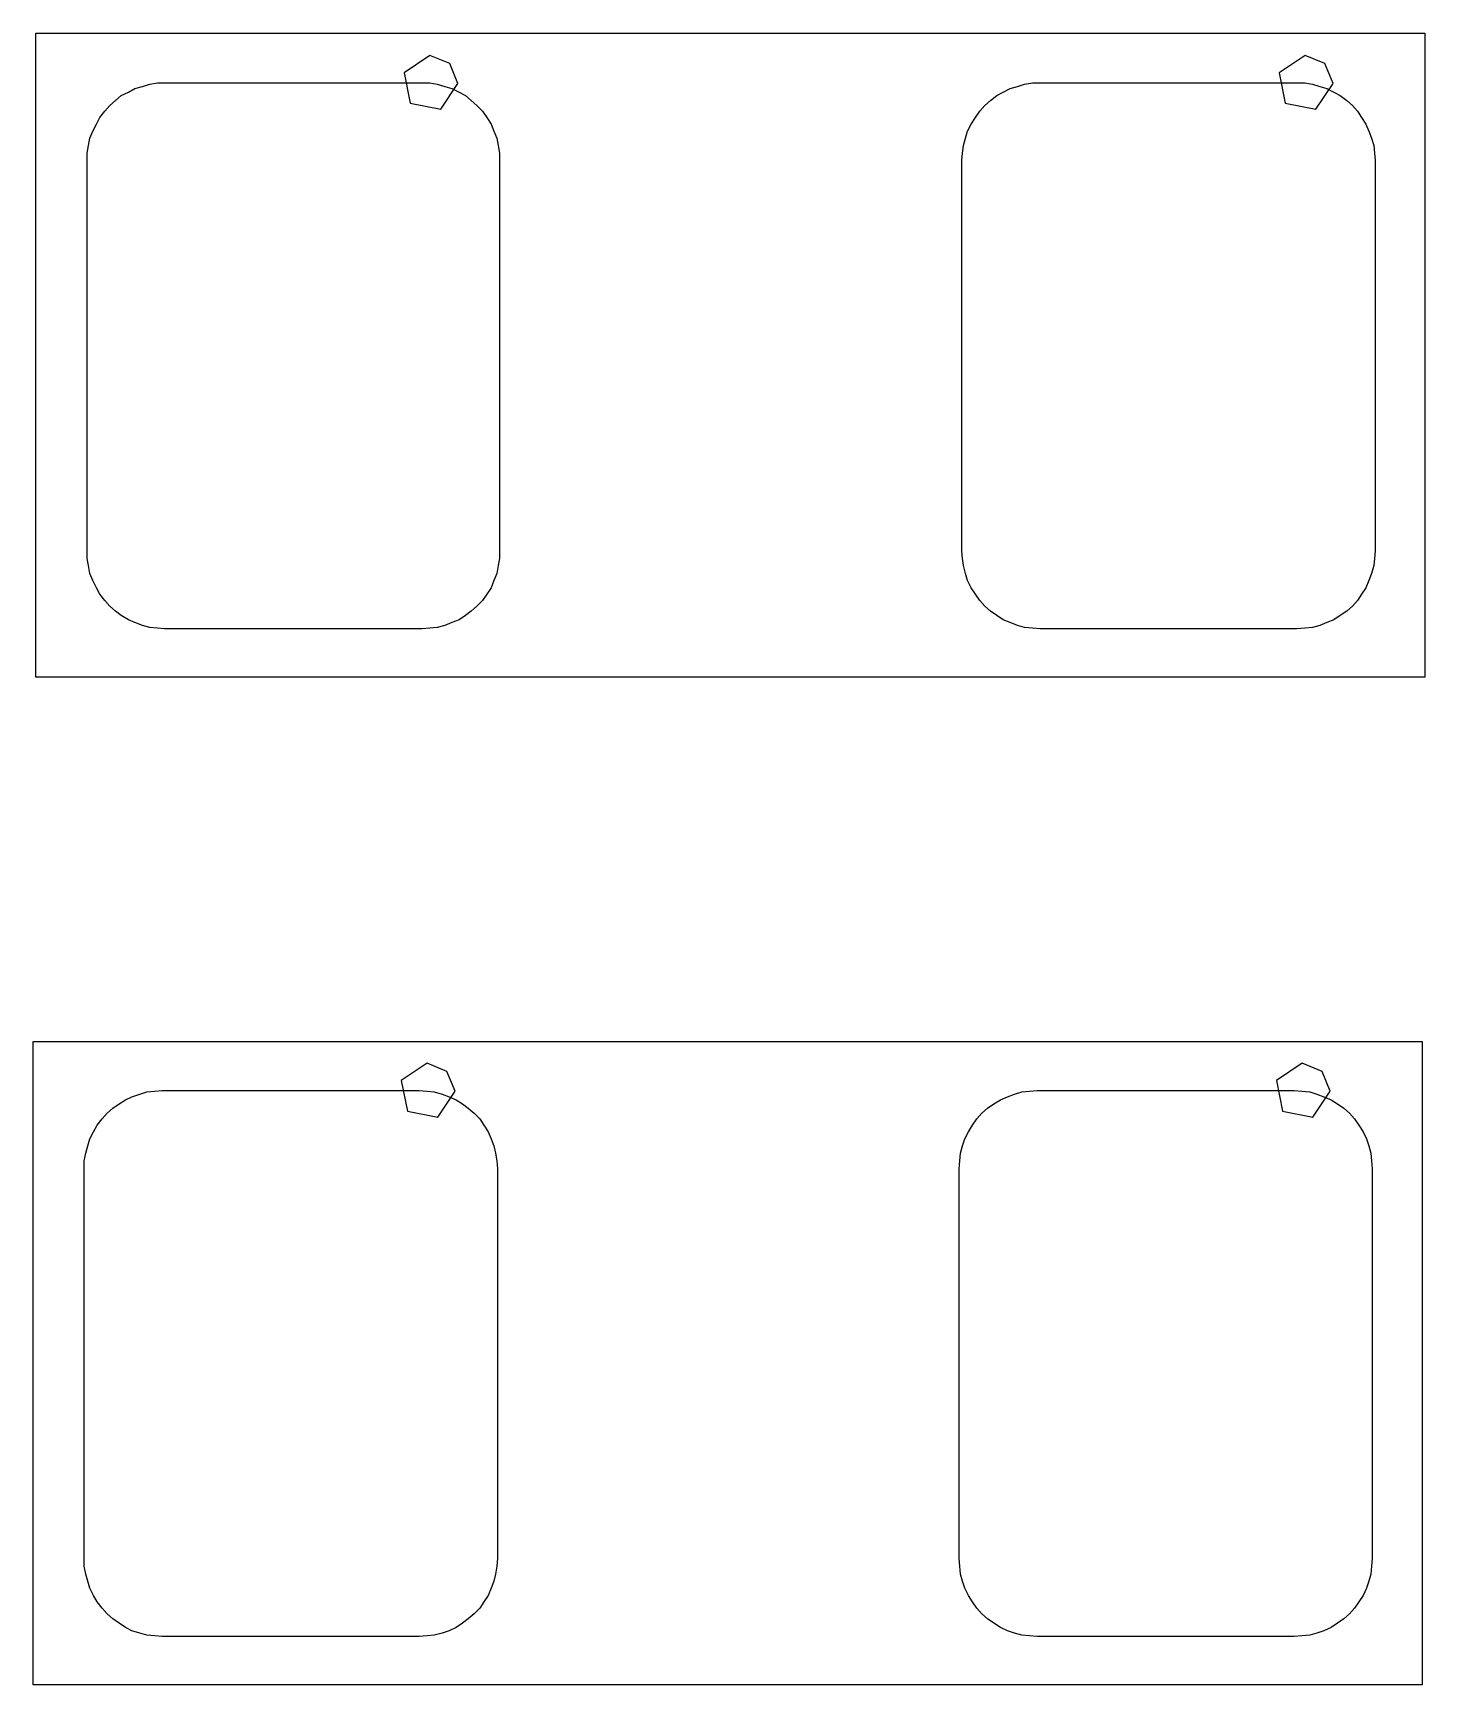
# Model space of a CAD drawing. Extents: x 114 to 258, y 8 to 198.
# Drawn here: x 221.79 to 226.76, y 103.17 to 109.07 of the extents above; entities that cross this region are included whole.
import ezdxf

# ---------------------------------------------------------------- set-up
doc = ezdxf.new("R2010")
doc.units = 0

msp = doc.modelspace()

# ---------------------------------------------------------------- linework, layer by layer
at = {"layer": 'Layer 1', "color": 7}
for points in [[(221.79788, 106.7687), (221.79788, 109.06994)], [(221.79788, 109.06994), (226.7585, 109.06994)], [(226.7585, 109.06994), (226.7585, 106.7687)], [(223.205294, 108.989854), (223.112906, 108.928122), (223.134583, 108.819143), (223.243562, 108.797466), (223.305294, 108.889854), (223.276005, 108.960565), (223.205294, 108.989854), (223.205294, 108.989854)], [(226.330256, 108.989854), (226.237868, 108.928122), (226.259545, 108.819143), (226.368524, 108.797466), (226.430256, 108.889854), (226.400967, 108.960565), (226.330256, 108.989854), (226.330256, 108.989854)], [(222.12808, 108.85912), (222.15094, 108.87182)], [(222.15094, 108.87182), (222.17888, 108.87944)], [(222.17888, 108.87944), (222.20428, 108.88706)], [(222.20428, 108.88706), (222.23222, 108.89214)], [(222.23222, 108.89214), (222.25762, 108.89214)], [(222.25762, 108.89214), (223.1771, 108.89214)], [(223.1771, 108.89214), (223.20504, 108.89214)], [(223.20504, 108.89214), (223.23044, 108.88706)], [(223.23044, 108.88706), (223.25838, 108.87944)], [(223.25838, 108.87944), (223.28378, 108.87182)], [(223.28378, 108.87182), (223.30918, 108.85912)], [(225.25228, 108.85912), (225.27768, 108.87182)], [(225.27768, 108.87182), (225.30308, 108.87944)], [(225.30308, 108.87944), (225.32848, 108.88706)], [(225.32848, 108.88706), (225.35642, 108.89214)], [(225.35642, 108.89214), (225.38436, 108.89214)], [(225.38436, 108.89214), (226.3013, 108.89214)], [(226.3013, 108.89214), (226.32924, 108.89214)], [(226.32924, 108.89214), (226.35718, 108.88706)], [(226.35718, 108.88706), (226.38258, 108.87944)], [(226.38258, 108.87944), (226.40798, 108.87182)], [(226.40798, 108.87182), (226.43338, 108.85912)], [(222.04426, 108.79054), (222.06204, 108.81086)], [(222.06204, 108.81086), (222.08236, 108.82864)], [(222.08236, 108.82864), (222.10268, 108.84642)], [(222.10268, 108.84642), (222.12808, 108.85912)], [(223.30918, 108.85912), (223.33204, 108.84642)], [(223.33204, 108.84642), (223.35236, 108.82864)], [(223.35236, 108.82864), (223.37268, 108.81086)], [(223.37268, 108.81086), (223.393, 108.79054)], [(225.16846, 108.79054), (225.18624, 108.81086)], [(225.18624, 108.81086), (225.20656, 108.82864)], [(225.20656, 108.82864), (225.22942, 108.84642)], [(225.22942, 108.84642), (225.25228, 108.85912)], [(226.43338, 108.85912), (226.45624, 108.84642)], [(226.45624, 108.84642), (226.4791, 108.82864)], [(226.4791, 108.82864), (226.49942, 108.81086)], [(226.49942, 108.81086), (226.5172, 108.79054)], [(222.00108, 108.71942), (222.01378, 108.74482)], [(222.01378, 108.74482), (222.02648, 108.76768)], [(222.02648, 108.76768), (222.04426, 108.79054)], [(223.393, 108.79054), (223.40824, 108.76768)], [(223.40824, 108.76768), (223.42348, 108.74482)], [(223.42348, 108.74482), (223.43364, 108.71942)], [(225.12528, 108.71942), (225.13798, 108.74482)], [(225.13798, 108.74482), (225.15322, 108.76768)], [(225.15322, 108.76768), (225.16846, 108.79054)], [(226.5172, 108.79054), (226.53244, 108.76768)], [(226.53244, 108.76768), (226.54768, 108.74482)], [(226.54768, 108.74482), (226.55784, 108.71942)], [(221.98584, 108.66862), (221.99092, 108.69402)], [(221.99092, 108.69402), (222.00108, 108.71942)], [(223.43364, 108.71942), (223.4438, 108.69402)], [(223.4438, 108.69402), (223.44888, 108.66862)], [(225.11004, 108.66862), (225.11766, 108.69402)], [(225.11766, 108.69402), (225.12528, 108.71942)], [(226.55784, 108.71942), (226.568, 108.69402)], [(226.568, 108.69402), (226.57562, 108.66862)], [(221.98076, 108.64068), (221.98584, 108.66862)], [(221.98076, 108.61528), (221.98076, 108.64068)], [(223.44888, 108.66862), (223.45396, 108.64068)], [(223.45396, 108.64068), (223.45396, 108.61528)], [(225.10496, 108.61528), (225.1075, 108.64068)], [(225.1075, 108.64068), (225.11004, 108.66862)], [(226.57562, 108.66862), (226.57816, 108.64068)], [(226.57816, 108.64068), (226.5807, 108.61528)], [(221.98076, 107.22082), (221.98076, 108.61528)], [(223.45396, 108.61528), (223.45396, 107.22082)], [(225.10496, 107.22082), (225.10496, 108.61528)], [(226.5807, 108.61528), (226.5807, 107.22082)], [(221.98076, 107.19288), (221.98076, 107.22082)], [(223.45396, 107.22082), (223.45396, 107.19288)], [(225.1075, 107.19288), (225.10496, 107.22082)], [(226.5807, 107.22082), (226.57816, 107.19288)], [(221.98584, 107.16748), (221.98076, 107.19288)], [(221.99092, 107.13954), (221.98584, 107.16748)], [(223.44888, 107.16748), (223.4438, 107.13954)], [(223.45396, 107.19288), (223.44888, 107.16748)], [(225.11004, 107.16748), (225.1075, 107.19288)], [(225.11766, 107.13954), (225.11004, 107.16748)], [(226.57562, 107.16748), (226.568, 107.13954)], [(226.57816, 107.19288), (226.57562, 107.16748)], [(222.00108, 107.11414), (221.99092, 107.13954)], [(222.01378, 107.08874), (222.00108, 107.11414)], [(223.43364, 107.11414), (223.42348, 107.08874)], [(223.4438, 107.13954), (223.43364, 107.11414)], [(225.12528, 107.11414), (225.11766, 107.13954)], [(225.13798, 107.08874), (225.12528, 107.11414)], [(226.55784, 107.11414), (226.54768, 107.08874)], [(226.568, 107.13954), (226.55784, 107.11414)], [(222.02648, 107.06588), (222.01378, 107.08874)], [(222.04426, 107.04302), (222.02648, 107.06588)], [(222.06204, 107.0227), (222.04426, 107.04302)], [(223.393, 107.04302), (223.37268, 107.0227)], [(223.40824, 107.06588), (223.393, 107.04302)], [(223.42348, 107.08874), (223.40824, 107.06588)], [(225.15322, 107.06588), (225.13798, 107.08874)], [(225.16846, 107.04302), (225.15322, 107.06588)], [(225.18624, 107.0227), (225.16846, 107.04302)], [(226.5172, 107.04302), (226.49942, 107.0227)], [(226.53244, 107.06588), (226.5172, 107.04302)], [(226.54768, 107.08874), (226.53244, 107.06588)], [(222.08236, 107.00492), (222.06204, 107.0227)], [(222.10268, 106.98968), (222.08236, 107.00492)], [(222.12808, 106.97444), (222.10268, 106.98968)], [(223.33204, 106.98968), (223.30918, 106.97444)], [(223.35236, 107.00492), (223.33204, 106.98968)], [(223.37268, 107.0227), (223.35236, 107.00492)], [(225.20656, 107.00492), (225.18624, 107.0227)], [(225.22942, 106.98968), (225.20656, 107.00492)], [(225.25228, 106.97444), (225.22942, 106.98968)], [(226.45624, 106.98968), (226.43338, 106.97444)], [(226.4791, 107.00492), (226.45624, 106.98968)], [(226.49942, 107.0227), (226.4791, 107.00492)], [(222.15094, 106.96428), (222.12808, 106.97444)], [(222.17888, 106.95412), (222.15094, 106.96428)], [(222.20428, 106.9465), (222.17888, 106.95412)], [(222.23222, 106.94396), (222.20428, 106.9465)], [(222.25762, 106.94142), (222.23222, 106.94396)], [(223.1771, 106.94142), (222.25762, 106.94142)], [(223.20504, 106.94396), (223.1771, 106.94142)], [(223.23044, 106.9465), (223.20504, 106.94396)], [(223.25838, 106.95412), (223.23044, 106.9465)], [(223.28378, 106.96428), (223.25838, 106.95412)], [(223.30918, 106.97444), (223.28378, 106.96428)], [(225.27768, 106.96428), (225.25228, 106.97444)], [(225.30308, 106.95412), (225.27768, 106.96428)], [(225.32848, 106.9465), (225.30308, 106.95412)], [(225.35642, 106.94396), (225.32848, 106.9465)], [(225.38436, 106.94142), (225.35642, 106.94396)], [(226.3013, 106.94142), (225.38436, 106.94142)], [(226.32924, 106.94396), (226.3013, 106.94142)], [(226.35718, 106.9465), (226.32924, 106.94396)], [(226.38258, 106.95412), (226.35718, 106.9465)], [(226.40798, 106.96428), (226.38258, 106.95412)], [(226.43338, 106.97444), (226.40798, 106.96428)], [(226.7585, 106.7687), (221.79788, 106.7687)], [(221.78772, 105.46822), (226.74834, 105.46822)], [(221.78772, 103.16952), (221.78772, 105.46822)], [(226.74834, 105.46822), (226.74834, 103.16952)], [(223.195134, 105.389912), (223.102746, 105.32818), (223.124423, 105.219201), (223.233402, 105.197524), (223.295134, 105.289912), (223.265845, 105.360623), (223.195134, 105.389912), (223.195134, 105.389912)], [(226.32035, 105.389912), (226.227962, 105.32818), (226.249639, 105.219201), (226.358618, 105.197524), (226.42035, 105.289912), (226.391061, 105.360623), (226.32035, 105.389912), (226.32035, 105.389912)], [(222.11792, 105.25994), (222.14078, 105.2701)], [(222.14078, 105.2701), (222.16872, 105.28026)], [(222.16872, 105.28026), (222.19412, 105.28788)], [(222.19412, 105.28788), (222.22206, 105.29042)], [(222.22206, 105.29042), (222.24746, 105.29296)], [(222.24746, 105.29296), (223.16694, 105.29296)], [(223.16694, 105.29296), (223.19488, 105.29042)], [(223.19488, 105.29042), (223.22028, 105.28788)], [(223.22028, 105.28788), (223.24822, 105.28026)], [(223.24822, 105.28026), (223.27362, 105.2701)], [(223.27362, 105.2701), (223.29902, 105.25994)], [(225.24212, 105.25994), (225.26752, 105.2701)], [(225.26752, 105.2701), (225.29292, 105.28026)], [(225.29292, 105.28026), (225.31832, 105.28788)], [(225.31832, 105.28788), (225.34626, 105.29042)], [(225.34626, 105.29042), (225.3742, 105.29296)], [(225.3742, 105.29296), (226.29114, 105.29296)], [(226.29114, 105.29296), (226.31908, 105.29042)], [(226.31908, 105.29042), (226.34702, 105.28788)], [(226.34702, 105.28788), (226.37242, 105.28026)], [(226.37242, 105.28026), (226.39782, 105.2701)], [(226.39782, 105.2701), (226.42322, 105.25994)], [(222.0341, 105.19136), (222.05188, 105.21168)], [(222.05188, 105.21168), (222.0722, 105.22946)], [(222.0722, 105.22946), (222.09506, 105.2447)], [(222.09506, 105.2447), (222.11792, 105.25994)], [(223.29902, 105.25994), (223.32188, 105.2447)], [(223.32188, 105.2447), (223.3422, 105.22946)], [(223.3422, 105.22946), (223.36252, 105.21168)], [(223.36252, 105.21168), (223.38284, 105.19136)], [(225.1583, 105.19136), (225.17608, 105.21168)], [(225.17608, 105.21168), (225.1964, 105.22946)], [(225.1964, 105.22946), (225.21926, 105.2447)], [(225.21926, 105.2447), (225.24212, 105.25994)], [(226.42322, 105.25994), (226.44608, 105.2447)], [(226.44608, 105.2447), (226.46894, 105.22946)], [(226.46894, 105.22946), (226.48926, 105.21168)], [(226.48926, 105.21168), (226.50704, 105.19136)], [(221.99092, 105.12024), (222.00362, 105.14564)], [(222.00362, 105.14564), (222.01632, 105.1685)], [(222.01632, 105.1685), (222.0341, 105.19136)], [(223.38284, 105.19136), (223.39808, 105.1685)], [(223.39808, 105.1685), (223.41332, 105.14564)], [(223.41332, 105.14564), (223.42348, 105.12024)], [(225.11512, 105.12024), (225.12782, 105.14564)], [(225.12782, 105.14564), (225.14306, 105.1685)], [(225.14306, 105.1685), (225.1583, 105.19136)], [(226.50704, 105.19136), (226.52228, 105.1685)], [(226.52228, 105.1685), (226.53752, 105.14564)], [(226.53752, 105.14564), (226.55022, 105.12024)], [(221.97568, 105.06944), (221.9833, 105.09484)], [(221.9833, 105.09484), (221.99092, 105.12024)], [(223.42348, 105.12024), (223.43364, 105.09484)], [(223.43364, 105.09484), (223.43872, 105.06944)], [(225.09988, 105.06944), (225.1075, 105.09484)], [(225.1075, 105.09484), (225.11512, 105.12024)], [(226.55022, 105.12024), (226.55784, 105.09484)], [(226.55784, 105.09484), (226.56546, 105.06944)], [(221.9706, 105.0415), (221.97568, 105.06944)], [(221.9706, 105.01356), (221.9706, 105.0415)], [(223.43872, 105.06944), (223.4438, 105.0415)], [(223.4438, 105.0415), (223.44634, 105.01356)], [(225.0948, 105.01356), (225.09734, 105.0415)], [(225.09734, 105.0415), (225.09988, 105.06944)], [(226.56546, 105.06944), (226.568, 105.0415)], [(226.568, 105.0415), (226.57054, 105.01356)], [(221.9706, 103.62164), (221.9706, 105.01356)], [(223.44634, 105.01356), (223.44634, 103.62164)], [(225.0948, 103.62164), (225.0948, 105.01356)], [(226.57054, 105.01356), (226.57054, 103.62164)], [(221.9706, 103.5937), (221.9706, 103.62164)], [(223.44634, 103.62164), (223.4438, 103.5937)], [(225.09734, 103.5937), (225.0948, 103.62164)], [(226.57054, 103.62164), (226.568, 103.5937)], [(221.97568, 103.56576), (221.9706, 103.5937)], [(221.9833, 103.54036), (221.97568, 103.56576)], [(223.43872, 103.56576), (223.43364, 103.54036)], [(223.4438, 103.5937), (223.43872, 103.56576)], [(225.09988, 103.56576), (225.09734, 103.5937)], [(225.1075, 103.54036), (225.09988, 103.56576)], [(226.56546, 103.56576), (226.55784, 103.54036)], [(226.568, 103.5937), (226.56546, 103.56576)], [(221.99092, 103.51496), (221.9833, 103.54036)], [(222.00362, 103.48956), (221.99092, 103.51496)], [(223.42348, 103.51496), (223.41332, 103.48956)], [(223.43364, 103.54036), (223.42348, 103.51496)], [(225.11512, 103.51496), (225.1075, 103.54036)], [(225.12782, 103.48956), (225.11512, 103.51496)], [(226.55022, 103.51496), (226.53752, 103.48956)], [(226.55784, 103.54036), (226.55022, 103.51496)], [(222.01632, 103.4667), (222.00362, 103.48956)], [(222.0341, 103.44384), (222.01632, 103.4667)], [(222.05188, 103.42352), (222.0341, 103.44384)], [(223.38284, 103.44384), (223.36252, 103.42352)], [(223.39808, 103.4667), (223.38284, 103.44384)], [(223.41332, 103.48956), (223.39808, 103.4667)], [(225.14306, 103.4667), (225.12782, 103.48956)], [(225.1583, 103.44384), (225.14306, 103.4667)], [(225.17608, 103.42352), (225.1583, 103.44384)], [(226.50704, 103.44384), (226.48926, 103.42352)], [(226.52228, 103.4667), (226.50704, 103.44384)], [(226.53752, 103.48956), (226.52228, 103.4667)], [(222.0722, 103.40574), (222.05188, 103.42352)], [(222.09506, 103.3905), (222.0722, 103.40574)], [(222.11792, 103.37526), (222.09506, 103.3905)], [(223.32188, 103.3905), (223.29902, 103.37526)], [(223.3422, 103.40574), (223.32188, 103.3905)], [(223.36252, 103.42352), (223.3422, 103.40574)], [(225.1964, 103.40574), (225.17608, 103.42352)], [(225.21926, 103.3905), (225.1964, 103.40574)], [(225.24212, 103.37526), (225.21926, 103.3905)], [(226.44608, 103.3905), (226.42322, 103.37526)], [(226.46894, 103.40574), (226.44608, 103.3905)], [(226.48926, 103.42352), (226.46894, 103.40574)], [(222.14078, 103.36256), (222.11792, 103.37526)], [(222.16872, 103.35494), (222.14078, 103.36256)], [(222.19412, 103.34732), (222.16872, 103.35494)], [(222.22206, 103.34478), (222.19412, 103.34732)], [(222.24746, 103.34224), (222.22206, 103.34478)], [(223.16694, 103.34224), (222.24746, 103.34224)], [(223.19488, 103.34478), (223.16694, 103.34224)], [(223.22028, 103.34732), (223.19488, 103.34478)], [(223.24822, 103.35494), (223.22028, 103.34732)], [(223.27362, 103.36256), (223.24822, 103.35494)], [(223.29902, 103.37526), (223.27362, 103.36256)], [(225.26752, 103.36256), (225.24212, 103.37526)], [(225.29292, 103.35494), (225.26752, 103.36256)], [(225.31832, 103.34732), (225.29292, 103.35494)], [(225.34626, 103.34478), (225.31832, 103.34732)], [(225.3742, 103.34224), (225.34626, 103.34478)], [(226.29114, 103.34224), (225.3742, 103.34224)], [(226.31908, 103.34478), (226.29114, 103.34224)], [(226.34702, 103.34732), (226.31908, 103.34478)], [(226.37242, 103.35494), (226.34702, 103.34732)], [(226.39782, 103.36256), (226.37242, 103.35494)], [(226.42322, 103.37526), (226.39782, 103.36256)], [(226.74834, 103.16952), (221.78772, 103.16952)]]:
    msp.add_lwpolyline(points, dxfattribs=at)

doc.saveas('drawing.dxf')
